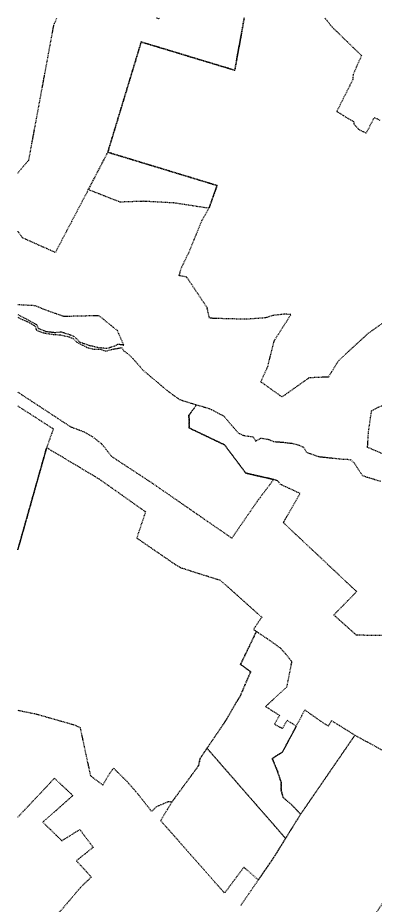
# Model space of a CAD drawing. Header units: centimetres. Extents: x 0 to 642158, y -847 to 649707.
# Drawn here: x 242675 to 243033, y 146671 to 147560 of the extents above; entities that cross this region are included whole.
import ezdxf

# ---------------------------------------------------------------- set-up
doc = ezdxf.new("R2010")
doc.units = ezdxf.units.CM
doc.header["$MEASUREMENT"] = 0
doc.linetypes.add('JIS_02_0.7', pattern=[1.35, 0.75, -0.6])
doc.layers.add('WAL_parcellaire agricole', color=7, linetype='JIS_02_0.7', lineweight=25)

msp = doc.modelspace()

# ---------------------------------------------------------------- linework, layer by layer
at = {"layer": 'WAL_parcellaire agricole', "transparency": 33554687}
for points in [[(242674.83, 147404.3), (242685.98, 147417.49), (242711, 147552.5), (242714.06, 147559.87)], [(242901.72, 147559.87), (242892.25, 147507.25), (242798.5, 147535.62), (242765, 147425.16), (242745.5, 147387.67), (242712.45, 147324.71), (242679.75, 147339.31), (242674.83, 147346.17)], [(243046, 147258), (243025, 147243), (242996.06, 147216.25), (242986, 147200), (242966.47, 147199.1), (242939.53, 147180), (242918.33, 147195.17), (242925.33, 147210.5), (242931.83, 147236.5), (242948.5, 147262.5), (242942.06, 147262.96), (242930.25, 147261.62), (242923.12, 147259.25), (242903.75, 147257.87), (242885.62, 147258.25), (242866.87, 147258.87), (242864.5, 147269.5), (242858.5, 147278.5), (242844.16, 147300), (242836.62, 147301.5), (242838.16, 147308), (242846.25, 147324.75), (242859.5, 147357), (242866.37, 147369), (242874.5, 147391.83), (242765, 147425.16), (242798.5, 147535.62), (242892.25, 147507.25), (242901.72, 147559.87)], [(242813.65, 147559.87), (242816.25, 147559), (242817.15, 147559.87)], [(242982.36, 147559.87), (242989.66, 147550.66), (243019.08, 147522), (243010.75, 147503), (243010.37, 147497.87), (242994.37, 147466), (243011.5, 147455.62), (243011.5, 147453.5), (243016.12, 147448.25), (243024, 147444.25), (243032, 147460), (243038, 147457)], [(242765, 147425.16), (242874.5, 147391.83), (242866.37, 147369), (242831.33, 147374.33), (242801, 147376), (242777.33, 147375.17), (242745.5, 147387.67), (242765, 147425.16)], [(242674.83, 147272.63), (242691.96, 147271.73), (242701, 147267.92), (242720.78, 147260.93), (242755.87, 147261.72), (242774.28, 147246.8), (242780.94, 147231.92), (242774.8, 147232.7), (242771.8, 147230.8), (242763.9, 147228.4), (242759.2, 147229), (242754.8, 147229.5), (242746.3, 147231.5), (242737.3, 147234.7), (242733.8, 147238.3), (242731, 147240.7), (242724.7, 147243), (242718.5, 147244.9), (242712.2, 147244.3), (242703.4, 147245.3), (242695.5, 147248.5), (242694.2, 147252.1), (242685.6, 147256.9), (242674.83, 147262.39)], [(242674.83, 147259.81), (242677.2, 147258.6), (242684.4, 147255.5), (242692.2, 147251), (242693.68, 147246.78), (242700.9, 147244.1), (242711, 147242.6), (242717.4, 147242.3), (242726.3, 147240.2), (242730.63, 147238.31), (242734.13, 147234.81), (242744.1, 147229.7), (242751.2, 147227.8), (242757.81, 147227.73), (242763.1, 147226), (242769.9, 147227.9), (242779.16, 147229.5), (242780.93, 147226.13), (242784.71, 147223.65), (242791.4, 147217.26), (242799.98, 147207.08), (242824.11, 147186.8), (242830.1, 147182.2), (242837.1, 147177.4), (242853.9, 147172.1), (242846.33, 147161.67), (242846.5, 147149), (242882, 147132), (242903.25, 147103.75), (242931.16, 147097.33), (242914.28, 147074.89), (242889.27, 147038.54), (242809.84, 147093.45), (242769.2, 147120.12), (242762.38, 147128.69), (242758.92, 147132.92), (242749.83, 147140.08), (242740.33, 147145.25), (242728.42, 147149.67), (242674.83, 147184.83)], [(242674.83, 147171), (242710.4, 147148.1), (242703.8, 147129.3), (242674.83, 147026.82)], [(243041.71, 146940.96), (243014.16, 146941.36), (242991.35, 146961.61), (243014.33, 146985.02), (242940.83, 147054.16), (242957.66, 147083.33), (242937.83, 147092.5), (242935.16, 147096), (242931.16, 147097.33), (242903.25, 147103.75), (242882, 147132), (242846.5, 147149), (242846.33, 147161.67), (242853.9, 147172.1), (242866.58, 147168.54), (242881.12, 147160.98), (242895.81, 147143.82), (242901.48, 147141.35), (242910.5, 147140.18), (242912.97, 147135.82), (242918.3, 147138.8), (242925.25, 147137.75), (242931.1, 147135.4), (242942.5, 147134.5), (242949.4, 147133.6), (242956.83, 147131.66), (242961.54, 147129.42), (242964.01, 147124.62), (242976.52, 147120.26), (242999.46, 147117.83), (243004.87, 147117.79), (243008.36, 147117.06), (243011.71, 147114.15), (243015.64, 147108.05), (243020.14, 147101.36), (243027.12, 147099.03)], [(243038.75, 147171.25), (243070.62, 147167.37), (243063.62, 147166.12), (243051.5, 147145.62), (243058, 147134.75), (243068.75, 147126.5), (243076.75, 147118), (243085.25, 147105.5), (243103.25, 147087), (243081.25, 147097), (243051.75, 147118.25), (243025.25, 147129.5), (243026.25, 147145.75), (243029.25, 147166), (243038.75, 147171.25)], [(242674.83, 147026.82), (242703.8, 147129.3), (242756.3, 147097.9), (242802.8, 147065), (242794, 147038.7), (242832.6, 147012.2), (242837.4, 147009.3), (242852.8, 147004.32), (242877.5, 146996.57), (242919.27, 146959.4), (242910.9, 146947.2), (242913.9, 146945.1), (242898.03, 146912.19), (242908.12, 146904.75), (242897.89, 146880.93), (242882.04, 146854.05), (242864.37, 146828.12), (242857.52, 146817.84), (242855.82, 146810.46), (242829.24, 146774.28), (242825.66, 146774.53), (242813.6, 146769.4), (242808.9, 146764.9), (242795.69, 146781.71), (242785.26, 146793.88), (242770.7, 146808.26), (242765.49, 146800.66), (242759.97, 146791.23), (242747.96, 146800.42), (242737.62, 146848.59), (242731.5, 146851.3), (242693.3, 146862.2), (242674.83, 146865.94)], [(243027.12, 147099.03), (243038.32, 147095.69)], [(242674.83, 147026.82), (242674.83, 147026.82)], [(242898.03, 146912.19), (242913.9, 146945.1), (242927.9, 146935.8), (242938.4, 146928.1), (242943.5, 146922.3), (242949.2, 146914.9), (242944.12, 146889.37), (242923, 146870), (242937, 146861.12), (242932, 146852.37), (242940.12, 146847.87), (242944.75, 146856.12), (242953.87, 146850.25), (242940, 146824.37), (242929.75, 146817.87), (242935, 146805.12), (242938.62, 146794), (242938.62, 146786.12), (242940.75, 146778.75), (242948.87, 146771.87), (242958.2, 146762.1), (242943.12, 146737.85), (242864.37, 146828.12), (242882.04, 146854.05), (242897.89, 146880.93), (242908.12, 146904.75), (242898.03, 146912.19)], [(242958.2, 146762.1), (242948.87, 146771.87), (242940.75, 146778.75), (242938.62, 146786.12), (242938.62, 146794), (242935, 146805.12), (242929.75, 146817.87), (242940, 146824.37), (242953.87, 146850.25), (242962.4, 146866.5), (242977.8, 146855.6), (242985.9, 146850.4), (242989.2, 146855.8), (243012.62, 146841.25), (242958.2, 146762.1)], [(242898.14, 146670.48), (242915.8, 146696.16), (242931.42, 146718.89), (242943.12, 146737.85), (242958.2, 146762.1), (243012.62, 146841.25)], [(243012.62, 146841.25), (243115, 146784.87), (243061.87, 146705), (243027.5, 146654)], [(242855.82, 146810.46), (242857.52, 146817.84), (242864.37, 146828.12), (242943.12, 146737.85), (242931.42, 146718.89), (242915.8, 146696.16), (242901.33, 146709), (242882, 146683), (242818, 146755.67), (242829.24, 146774.28), (242855.82, 146810.46)], [(242674.83, 146759.06), (242702.72, 146788.65), (242711.58, 146798.08), (242730.04, 146780.72), (242699.87, 146754.12), (242719, 146735.5), (242726.25, 146740), (242737, 146746.75), (242750.34, 146728.87), (242733.5, 146715.5), (242748.5, 146699.12), (242738, 146689), (242718.57, 146666.12), (242701.5, 146649.32), (242688.94, 146637.91), (242685.49, 146637.03), (242682.22, 146638.18), (242674.83, 146645.43)]]:
    msp.add_lwpolyline(points, dxfattribs=at)

doc.saveas('drawing.dxf')
